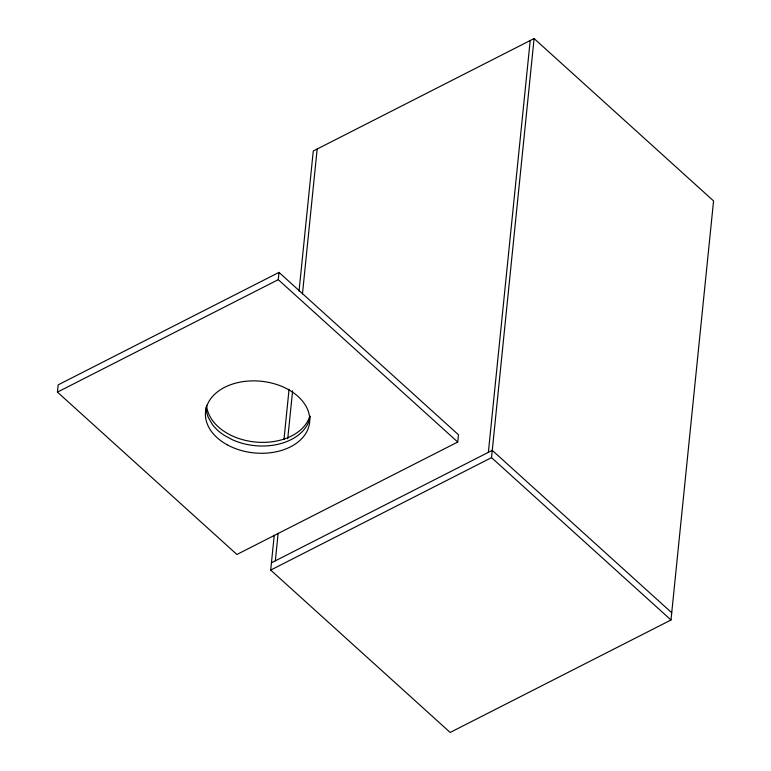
<?xml version="1.0" encoding="UTF-8"?>
<svg xmlns="http://www.w3.org/2000/svg" width="771" height="771" viewBox="0 0 771 771"><rect width="100%" height="100%" fill="white"/><g stroke="black" fill="none" stroke-linecap="round" stroke-linejoin="round"><path stroke-width="1.16" d="M57.44 392.121L58.182 384.854L279.006 272.394L458.466 434.767L457.733 442.034L236.909 554.484L57.44 392.121L278.264 279.661L279.006 272.394M299.042 291.072L313.267 151.01L534.091 38.55L713.56 200.923L670.992 619.99L450.168 732.45L270.698 570.077L274.235 535.276M283.969 439.509L289.067 389.23M275.334 560.835L278.129 533.301M287.737 438.728L292.604 390.839M302.454 293.876L317.16 149.025M488.371 452.346L530.197 40.535M670.992 619.99L491.532 457.627L534.091 38.55M271.44 562.811L492.264 450.36L671.724 612.733M270.698 570.077L491.532 457.627M278.264 279.661L457.733 442.034M310.212 416.282A52.312 36.006 5.8 0 1 232.794 439.933L224.506 435.499A52.312 36.006 5.8 0 1 212.526 424.667L208.575 418.027A52.312 36.006 5.8 0 1 206.156 407.049M309.749 416.292A52.312 36.006 5.8 0 1 254.671 441.956A52.312 36.006 5.8 0 1 206.599 405.286M227.002 444.694A52.312 36.006 5.8 0 0 309.479 423.549A52.312 36.006 5.8 0 0 236.283 382.985A52.312 36.006 5.8 0 0 227.002 444.694"/></g></svg>
